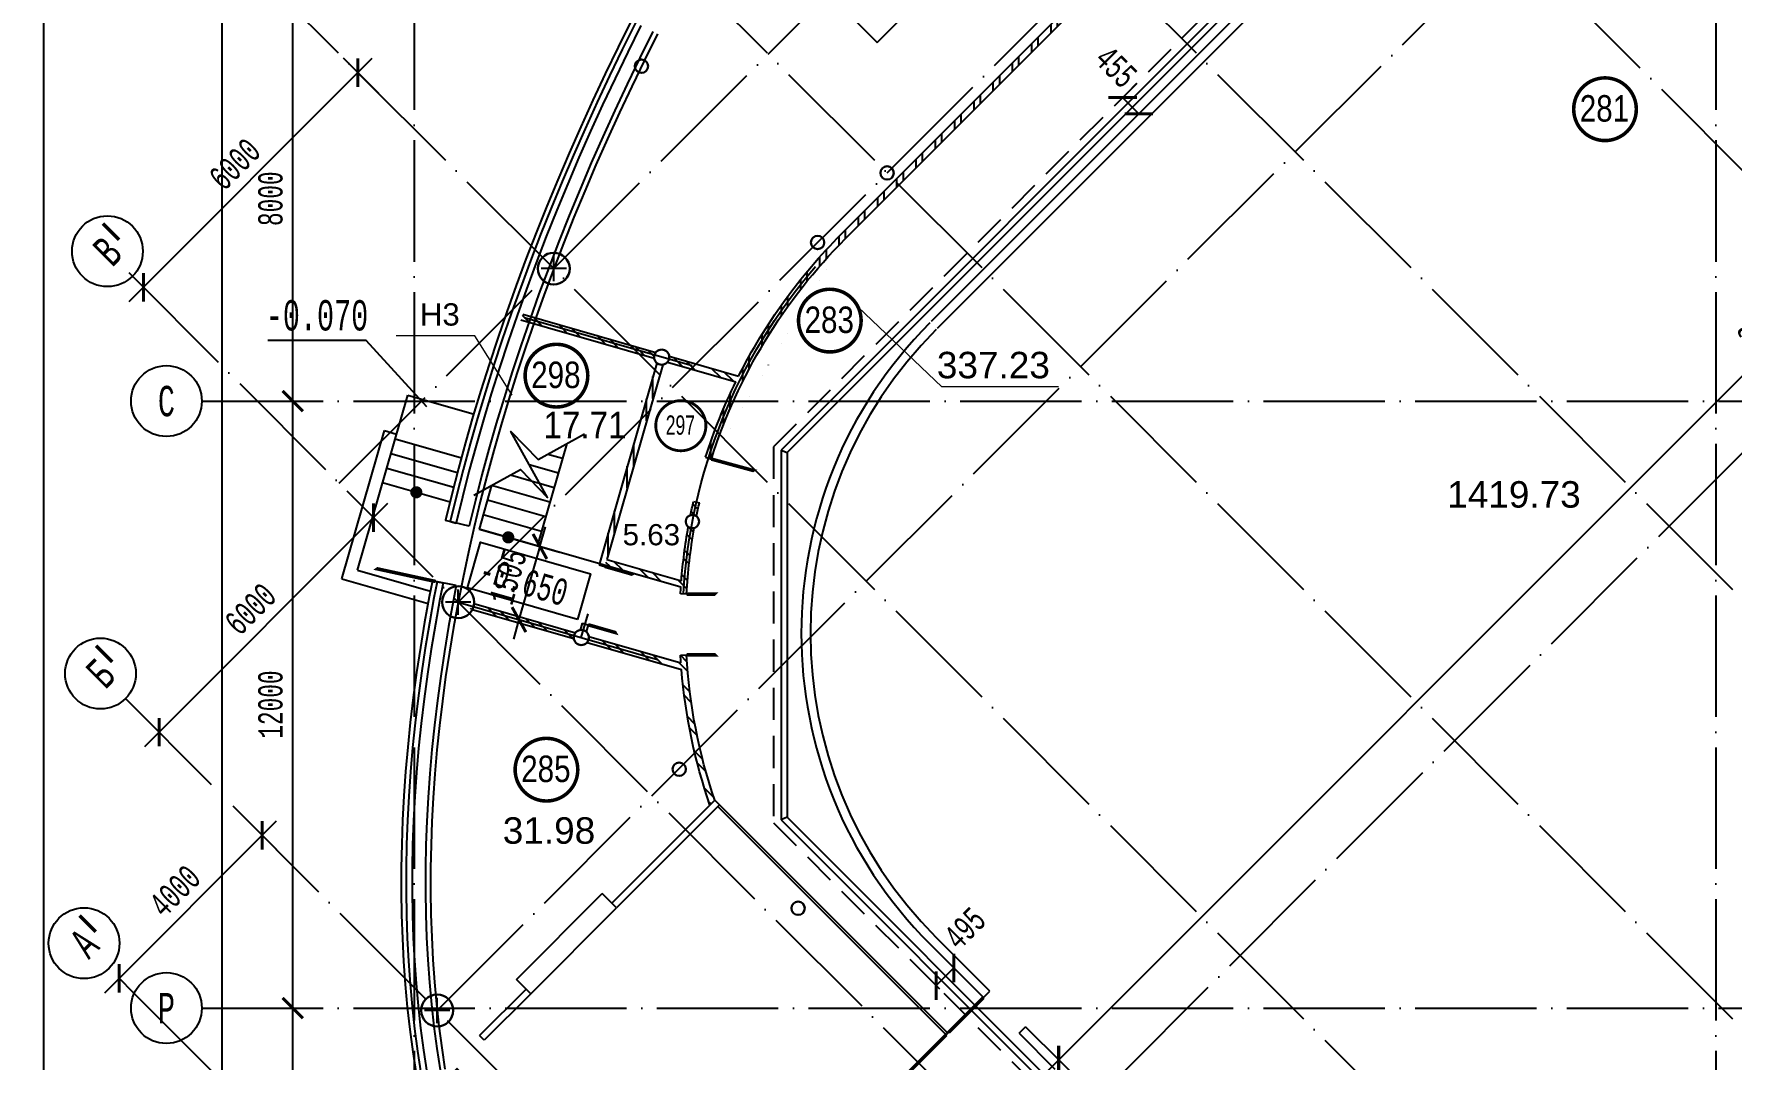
# Model space of a CAD drawing. Extents: x -4497 to 351150, y -50 to 322254.
# Drawn here: x -4497 to 29071, y 243079 to 263344 of the extents above; entities that cross this region are included whole.
import ezdxf
from ezdxf.enums import TextEntityAlignment as Align

# ---------------------------------------------------------------- set-up
doc = ezdxf.new("R2010")
doc.units = 0
doc.header["$LTSCALE"] = 100
doc.header["$PDMODE"] = 3
doc.linetypes.add('ACAD_ISO04W100', pattern=[30, 24, -3, 0, -3])
doc.linetypes.add('DASHED2', pattern=[9.525, 6.35, -3.175])
doc.layers.get('0').update_dxf_attribs({"linetype": 'CONTINUOUS'})
doc.layers.get('Defpoints').update_dxf_attribs({"linetype": 'CONTINUOUS'})
for name, color, linetype in [('axis', 40, 'CONTINUOUS'), ('brick', 12, 'CONTINUOUS'), ('COLON', 5, 'CONTINUOUS'), ('DIM', 130, 'CONTINUOUS'), ('DOORS', 8, 'CONTINUOUS'), ('DRAW', 255, 'CONTINUOUS'), ('EEE', 7, 'CONTINUOUS'), ('GKL', 5, 'CONTINUOUS'), ('Glass', 4, 'CONTINUOUS'), ('S', 2, 'CONTINUOUS'), ('SENDVICH', 2, 'CONTINUOUS'), ('TEXT', 2, 'CONTINUOUS'), ('WALL', 7, 'CONTINUOUS')]:
    doc.layers.add(name, color=color, linetype=linetype)
doc.layers.add('MONOLIT', color=7, linetype='CONTINUOUS', true_color=0x691639)
doc.styles.add('ARIEL-17.5', font='arial.ttf', dxfattribs={"height": 15})
doc.styles.add('MONOTXT1', font='monotxt1', dxfattribs={"width": 0.65, "height": 300})
doc.styles.add('ST_1', font='monotxt.shx', dxfattribs={"width": 0.65, "height": 600})
doc.styles.add('ST_2', font='monotxt.shx', dxfattribs={"width": 0.65, "height": 480})
doc.dimstyles.new('STY_DIM1', dxfattribs={"dimscale": 200, "dimtxt": 2.25, "dimasz": 2, "dimexe": 2, "dimexo": 2, "dimgap": 1, "dimtad": 1, "dimdec": 0, "dimzin": 0, "dimdsep": 46, "dimtxsty": 'ST_2', "dimblk1": 'ARCHTICK', "dimblk2": 'ARCHTICK', "dimsah": 1, "dimcen": 3, "dimclrd": 174, "dimclre": 174, "dimclrt": 174, "dimadec": 0, "dimazin": 0, "dimtfac": 1, "dimtdec": 0, "dimtix": 1, "dimtmove": 2, "dimatfit": 3, "dimldrblk": 'ARCHTICK', "dimfxl": 1, "dimtolj": 1, "dimtzin": 0, "dimarcsym": 0})
pattern_1 = [(90, (0, -125362.1), (-381, 3e-14), []), (90, (127, -125235.1), (-381, 3e-14), [])]
pattern_2 = [(315, (0, -125362.1), (269.4077, 269.4077), []), (315, (-3e-14, -125541.7), (269.4077, 269.4077), [])]

# ---------------------------------------------------------------- blocks, each defined once
blk = doc.blocks.new('_ARCHTICK')
at = {"color": 0, "linetype": 'ByBlock', "const_width": 0.15}
blk.add_lwpolyline([(-0.5, -0.5), (0.5, 0.5)], dxfattribs=at)
blk = doc.blocks.new('*D20')
at = {"layer": 'axis', "color": 174, "lineweight": -2}
for p, q in [((-777, 94087), (-777, 312087)), ((-377, 312087), (-377, 312087)), ((-1177, 94087), (-1177, 94087))]:
    blk.add_line(p, q, dxfattribs=at)
at = {"layer": 'Defpoints', "color": 0}
for p in [(-777, 312087), (-777, 312087), (-777, 94087)]:
    blk.add_point(p, dxfattribs=at)
at = {"layer": 'axis', "color": 174, "lineweight": -2, "xscale": 400, "yscale": 400, "zscale": 400}
for p, rotation in [((-777, 312087), 90), ((-777, 94087), 270)]:
    blk.add_blockref('_ARCHTICK', p, dxfattribs=dict(at, rotation=rotation))
at = {"layer": 'axis', "color": 174, "insert": (-1217, 193841), "char_height": 480, "attachment_point": 5, "rotation": 90, "style": 'ST_2'}
blk.add_mtext('\\A1;218000', dxfattribs=at)
blk = doc.blocks.new('*D27')
at = {"layer": 'axis', "color": 174, "lineweight": -2}
blk.add_line((623, 236087), (623, 244087), dxfattribs=at)
at = {"layer": 'Defpoints', "color": 0}
for p in [(623, 244087), (623, 244087), (623, 236087)]:
    blk.add_point(p, dxfattribs=at)
at = {"layer": 'axis', "color": 174, "lineweight": -2, "xscale": 400, "yscale": 400, "zscale": 400}
for p, rotation in [((623, 244087), 90), ((623, 236087), 270)]:
    blk.add_blockref('_ARCHTICK', p, dxfattribs=dict(at, rotation=rotation))
at = {"layer": 'axis', "color": 174, "insert": (183, 240087), "char_height": 480, "attachment_point": 5, "rotation": 90, "style": 'ST_2'}
blk.add_mtext('\\A1;8000', dxfattribs=at)
blk = doc.blocks.new('*D28')
at = {"layer": 'axis', "color": 174, "lineweight": -2}
for p, q in [((223, 256087), (223, 256087)), ((623, 244087), (623, 256087)), ((223, 244087), (223, 244087))]:
    blk.add_line(p, q, dxfattribs=at)
at = {"layer": 'Defpoints', "color": 0}
for p in [(623, 256087), (623, 256087), (623, 244087)]:
    blk.add_point(p, dxfattribs=at)
at = {"layer": 'axis', "color": 174, "lineweight": -2, "xscale": 400, "yscale": 400, "zscale": 400}
for p, rotation in [((623, 256087), 90), ((623, 244087), 270)]:
    blk.add_blockref('_ARCHTICK', p, dxfattribs=dict(at, rotation=rotation))
at = {"layer": 'axis', "color": 174, "insert": (183, 250087), "char_height": 480, "attachment_point": 5, "rotation": 90, "style": 'ST_2'}
blk.add_mtext('\\A1;12000', dxfattribs=at)
blk = doc.blocks.new('*D29')
at = {"layer": 'axis', "color": 174, "lineweight": -2}
for p, q in [((623, 256087), (623, 264087)), ((223, 256087), (223, 256087))]:
    blk.add_line(p, q, dxfattribs=at)
at = {"layer": 'Defpoints', "color": 0}
for p in [(623, 264087), (623, 264087), (623, 256087)]:
    blk.add_point(p, dxfattribs=at)
at = {"layer": 'axis', "color": 174, "lineweight": -2, "xscale": 400, "yscale": 400, "zscale": 400}
for p, rotation in [((623, 264087), 90), ((623, 256087), 270)]:
    blk.add_blockref('_ARCHTICK', p, dxfattribs=dict(at, rotation=rotation))
at = {"layer": 'axis', "color": 174, "insert": (183, 260087), "char_height": 480, "attachment_point": 5, "rotation": 90, "style": 'ST_2'}
blk.add_mtext('\\A1;8000', dxfattribs=at)
blk = doc.blocks.new('psw1')
at = {"color": 7, "linetype": 'Continuous'}
blk.add_circle((-347, 1), 350, dxfattribs=at)
at = {"color": 7, "linetype": 'Continuous', "style": 'MONOTXT1', "width": 0.65}
blk.add_attdef('99', text='', height=300, dxfattribs=at).set_placement((-347, 1), align=Align.MIDDLE)
blk = doc.blocks.new('*D192')
at = {"layer": 'Defpoints', "color": 0}
for p in [(27563, 271715), (45947, 253330), (46051, 253434)]:
    blk.add_point(p, dxfattribs=at)
at = {"layer": 'DIM', "color": 174, "lineweight": -2}
for p, q in [((27383, 272102), (46334, 253151)), ((27563, 271715), (27949, 272102)), ((45947, 253330), (46334, 253717))]:
    blk.add_line(p, q, dxfattribs=at)
at = {"layer": 'DIM', "color": 174, "lineweight": -2, "xscale": 400, "yscale": 400, "zscale": 400}
for p, rotation in [((27666, 271819), 134.9999999997052), ((46051, 253434), 314.9999999997052)]:
    blk.add_blockref('_ARCHTICK', p, dxfattribs=dict(at, rotation=rotation))
at = {"layer": 'DIM', "color": 174, "insert": (37911, 262196), "char_height": 480, "attachment_point": 5, "rotation": 315, "style": 'ST_2'}
blk.add_mtext('\\A1;26000', dxfattribs=at)
blk = doc.blocks.new('*D196')
at = {"layer": 'axis', "color": 174, "lineweight": -2}
for p, q in [((15488, 242779), (35852, 263143)), ((36331, 262099), (35287, 263143)), ((16532, 242300), (15488, 243344))]:
    blk.add_line(p, q, dxfattribs=at)
at = {"layer": 'Defpoints', "color": 0}
for p in [(35570, 262861), (36331, 262099), (16532, 242300)]:
    blk.add_point(p, dxfattribs=at)
at = {"layer": 'axis', "color": 174, "lineweight": -2, "xscale": 400, "yscale": 400, "zscale": 400}
for p, rotation in [((35570, 262861), 45.00000000000195), ((15771, 243062), 225.000000000002)]:
    blk.add_blockref('_ARCHTICK', p, dxfattribs=dict(at, rotation=rotation))
at = {"layer": 'axis', "color": 174, "insert": (29793, 257707), "char_height": 480, "attachment_point": 5, "rotation": 45, "style": 'ST_2'}
blk.add_mtext('\\A1;28000', dxfattribs=at)
blk = doc.blocks.new('*D198')
at = {"layer": 'axis', "color": 174, "lineweight": -2}
for p, q in [((-3096, 244391), (298, 247786)), ((1, 247517), (298, 247220)), ((-2827, 244689), (-2530, 244391))]:
    blk.add_line(p, q, dxfattribs=at)
at = {"layer": 'Defpoints', "color": 0}
for p in [(1, 247517), (16, 247503), (-2827, 244689)]:
    blk.add_point(p, dxfattribs=at)
at = {"layer": 'axis', "color": 174, "lineweight": -2, "xscale": 400, "yscale": 400, "zscale": 400}
for p, rotation in [((16, 247503), 45.00000000012587), ((-2813, 244674), 225.0000000001259)]:
    blk.add_blockref('_ARCHTICK', p, dxfattribs=dict(at, rotation=rotation))
at = {"layer": 'axis', "color": 174, "insert": (-1710, 246400), "char_height": 480, "attachment_point": 5, "rotation": 45, "style": 'ST_2'}
blk.add_mtext('\\A1;4000', dxfattribs=at)
blk = doc.blocks.new('*D199')
at = {"layer": 'axis', "color": 174, "lineweight": -2}
for p, q in [((-2306, 249258), (2503, 254067)), ((2228, 253776), (1937, 254067)), ((-2015, 249533), (-2306, 249824))]:
    blk.add_line(p, q, dxfattribs=at)
at = {"layer": 'Defpoints', "color": 0}
for p in [(2220, 253784), (2228, 253776), (-2015, 249533)]:
    blk.add_point(p, dxfattribs=at)
at = {"layer": 'axis', "color": 174, "lineweight": -2, "xscale": 400, "yscale": 400, "zscale": 400}
for p, rotation in [((2220, 253784), 45.00000000012577), ((-2023, 249541), 225.0000000001258)]:
    blk.add_blockref('_ARCHTICK', p, dxfattribs=dict(at, rotation=rotation))
at = {"layer": 'axis', "color": 174, "insert": (-213, 251974), "char_height": 480, "attachment_point": 5, "rotation": 45, "style": 'ST_2'}
blk.add_mtext('\\A1;6000', dxfattribs=at)
blk = doc.blocks.new('*D226')
at = {"layer": 'axis', "color": 174, "lineweight": -2}
for p, q in [((-2616, 258054), (2192, 262862)), ((2324, 262165), (1627, 262862)), ((-1918, 257922), (-2616, 258620))]:
    blk.add_line(p, q, dxfattribs=at)
at = {"layer": 'Defpoints', "color": 0}
for p in [(1909, 262579), (2324, 262165), (-1918, 257922)]:
    blk.add_point(p, dxfattribs=at)
at = {"layer": 'axis', "color": 174, "lineweight": -2, "xscale": 400, "yscale": 400, "zscale": 400}
for p, rotation in [((1909, 262579), 45.00000000012577), ((-2333, 258337), 225.0000000001258)]:
    blk.add_blockref('_ARCHTICK', p, dxfattribs=dict(at, rotation=rotation))
at = {"layer": 'axis', "color": 174, "insert": (-523, 260769), "char_height": 480, "attachment_point": 5, "rotation": 45, "style": 'ST_2'}
blk.add_mtext('\\A1;6000', dxfattribs=at)
blk = doc.blocks.new('*D291')
at = {"layer": 'Defpoints', "color": 0}
for p in [(26090, 270242), (25495, 269648), (35282, 261050)]:
    blk.add_point(p, dxfattribs=at)
at = {"layer": 'DIM', "color": 174, "lineweight": -2}
for p, q in [((26090, 270242), (25213, 269365)), ((34971, 260173), (25213, 269931)), ((35282, 261050), (34405, 260173))]:
    blk.add_line(p, q, dxfattribs=at)
at = {"layer": 'DIM', "color": 174, "lineweight": -2, "xscale": 400, "yscale": 400, "zscale": 400}
for p, rotation in [((25495, 269648), 134.9999999997059), ((34688, 260456), 314.9999999997058)]:
    blk.add_blockref('_ARCHTICK', p, dxfattribs=dict(at, rotation=rotation))
at = {"layer": 'DIM', "color": 174, "insert": (30403, 265363), "char_height": 480, "attachment_point": 5, "rotation": 315, "style": 'ST_2'}
blk.add_mtext('\\A1;13000', dxfattribs=at)
blk = doc.blocks.new('*D297')
at = {"layer": 'Defpoints', "color": 0}
for p in [(5461, 253226), (5047, 251780), (5096, 251766)]:
    blk.add_point(p, dxfattribs=at)
at = {"layer": 'DOORS', "color": 174, "lineweight": -2}
for p, q in [((5511, 253212), (5621, 253597)), ((5511, 253212), (5096, 251766)), ((5461, 253226), (5895, 253102)), ((5096, 251766), (4986, 251381)), ((5047, 251780), (5481, 251655))]:
    blk.add_line(p, q, dxfattribs=at)
at = {"layer": 'DOORS', "color": 174, "lineweight": -2, "xscale": 400, "yscale": 400, "zscale": 400}
for p, rotation in [((5511, 253212), 253.9968278933475), ((5096, 251766), 73.99682789334746)]:
    blk.add_blockref('_ARCHTICK', p, dxfattribs=dict(at, rotation=rotation))
at = {"layer": 'DOORS', "color": 174, "insert": (4881, 252610), "char_height": 480, "attachment_point": 5, "rotation": 73.9968, "style": 'ST_2'}
blk.add_mtext('\\A1;1505', dxfattribs=at)
blk = doc.blocks.new('*D590')
at = {"layer": 'Defpoints', "color": 0}
for p in [(16942, 261993), (17035, 262086), (17264, 261671)]:
    blk.add_point(p, dxfattribs=at)
at = {"layer": 'DIM', "color": 174, "lineweight": -2}
for p, q in [((17225, 262276), (17318, 262368)), ((17357, 261764), (17035, 262086)), ((17547, 261954), (17640, 262047))]:
    blk.add_line(p, q, dxfattribs=at)
at = {"layer": 'DIM', "color": 174, "lineweight": -2, "xscale": 400, "yscale": 400, "zscale": 400}
for p, rotation in [((17035, 262086), 134.9999999997023), ((17357, 261764), 314.9999999997023)]:
    blk.add_blockref('_ARCHTICK', p, dxfattribs=dict(at, rotation=rotation))
at = {"layer": 'DIM', "color": 174, "insert": (16907, 262692), "char_height": 480, "attachment_point": 5, "rotation": 315, "style": 'ST_2'}
blk.add_mtext('\\A1;455', dxfattribs=at)
blk = doc.blocks.new('*D591')
at = {"layer": 'Defpoints', "color": 0}
for p in [(13348, 244530), (14052, 244526), (13702, 244176)]:
    blk.add_point(p, dxfattribs=at)
at = {"layer": 'DIM', "color": 174, "lineweight": -2}
for p, q in [((13769, 244808), (13415, 245163)), ((13419, 244458), (13065, 244813)), ((13698, 244880), (13348, 244530))]:
    blk.add_line(p, q, dxfattribs=at)
at = {"layer": 'DIM', "color": 174, "lineweight": -2, "xscale": 400, "yscale": 400, "zscale": 400}
for p, rotation in [((13698, 244880), 44.99999999970392), ((13348, 244530), 224.9999999997039)]:
    blk.add_blockref('_ARCHTICK', p, dxfattribs=dict(at, rotation=rotation))
at = {"layer": 'DIM', "color": 174, "insert": (13915, 245662), "char_height": 480, "attachment_point": 5, "rotation": 45, "style": 'ST_2'}
blk.add_mtext('\\A1;495', dxfattribs=at)

msp = doc.modelspace()

# ---------------------------------------------------------------- hatches: boundary and pattern name
at = {"layer": 'DRAW'}
h = msp.add_hatch(dxfattribs=at)
h.set_pattern_fill('ANSI32', color=256, scale=40, angle=45, style=0)
h.set_pattern_definition(pattern_1)
edge = h.paths.add_edge_path()
edge.add_line((19990, 267734.5), (19905.1, 267819.3))
edge.add_line((19905.1, 267819.3), (11469.3, 259383.6))
edge.add_arc((19183.9, 251669), 10910, 135, 162.35417)
edge.add_line((8787.2, 254976.2), (8901.6, 254939.8))
edge.add_arc((19183.9, 251669), 10790, 135, 162.35417, ccw=False)
edge.add_line((11554.2, 259298.7), (19990, 267734.5))
edge = h.paths.add_edge_path()
edge.add_line((20612.2, 268526.4), (20697.1, 268441.6))
edge.add_line((20697.1, 268441.6), (21142.6, 268887.1))
edge.add_line((21142.6, 268887.1), (20989.5, 269040.1))
edge.add_arc((20863.6, 269081.2), 132.5, 288.07459, 341.92541, ccw=False)
edge.add_line((20904.7, 268955.2), (20972.9, 268887.1))
edge.add_line((20972.9, 268887.1), (20612.2, 268526.4))
h = msp.add_hatch(dxfattribs=at)
h.set_pattern_fill('ANSI32', color=256, scale=40, angle=270, style=0)
h.set_pattern_definition(pattern_2)
h.paths.add_polyline_path([(5331.5, 257757.8), (5307.9, 257691.8), (5291.6, 257644.4), (7770.4, 256933.5, -0.2087122), (7803.5, 257048.8)])
h.paths.add_polyline_path([(5331.5, 257757.8), (5172.6, 257803.4), (5152.2, 257746.4), (5132.8, 257689.9), (5291.6, 257644.4), (5307.9, 257691.8)])
h = msp.add_hatch(dxfattribs=at)
h.set_pattern_fill('ANSI32', color=256, scale=40, angle=45, style=0)
h.set_pattern_definition(pattern_1)
h.paths.add_polyline_path([(7938.9, 256804.5, -0.0330642), (7919.1, 256803.2, -0.1744441), (7823.5, 256837.6), (6680.1, 252851), (6795.5, 252817.9)])
h = msp.add_hatch(dxfattribs=at)
h.set_pattern_fill('ANSI32', color=256, scale=40, angle=270, style=0)
h.set_pattern_definition(pattern_2)
h.paths.add_polyline_path([(8067.8, 256973, -0.2087122), (8034.7, 256857.7), (9386.9, 256469.8, -0.0027959), (9441.2, 256579.1)])
h = msp.add_hatch(dxfattribs=at)
h.set_pattern_fill('ANSI32', color=256, scale=40, angle=270, style=0)
h.set_pattern_definition(pattern_2)
h.paths.add_polyline_path([(8562, 253566.1, -0.1148109), (8503.4, 253579.2, 0.0303037), (8350.8, 252274.2), (8410.7, 252270.8, -0.0302426)])
h.paths.add_polyline_path([(8503.4, 253579.2, -0.1341724), (8450.7, 253625.1, 0.0311264), (8290.9, 252277.5), (8350.8, 252274.2, -0.0303037)])
h.paths.add_polyline_path([(8664.7, 254071.5), (8606.3, 254084.9, 0.005991), (8551.4, 253830.7, -0.1148109), (8610.7, 253821.4, -0.00593)])
h.paths.add_polyline_path([(8606.3, 254084.9), (8547.8, 254098.3, 0.006813), (8485.5, 253807.5, -0.1341724), (8551.4, 253830.7, -0.005991)])
h = msp.add_hatch(dxfattribs=at)
h.set_pattern_fill('ANSI32', color=256, scale=40, angle=270, style=0)
h.set_pattern_definition(pattern_2)
h.paths.add_polyline_path([(6835.4, 252957.1), (6802.3, 252841.8), (8299.2, 252412.5, -0.0028089), (8308.3, 252534.7)])
h = msp.add_hatch(dxfattribs=at)
h.set_pattern_fill('ANSI32', color=256, scale=40, angle=270, style=0)
h.set_pattern_definition(pattern_2)
h.paths.add_polyline_path([(4157.7, 252097.2, -0.1146968), (4124.6, 251981.8), (6181.1, 251392, -0.2087122), (6214.2, 251507.3)])
h = msp.add_hatch(dxfattribs=at)
h.set_pattern_fill('ANSI32', color=256, scale=40, angle=270, style=0)
h.set_pattern_definition(pattern_2)
h.paths.add_polyline_path([(6478.5, 251431.5, -0.2087122), (6445.4, 251316.2), (8310, 250781.4, -0.0029325), (8300.4, 250909)])
h = msp.add_hatch(dxfattribs=at)
h.set_pattern_fill('ANSI32', color=256, scale=40, angle=270, style=0)
h.set_pattern_definition(pattern_2)
h.paths.add_polyline_path([(8410.5, 251070.8), (8290.7, 251064.2, 0.069553), (8874, 248100.4), (8968.5, 248194.8, -0.0681943)])

# ---------------------------------------------------------------- linework, layer by layer
at = {"layer": 'axis', "linetype": 'ACAD_ISO04W100'}
for p, q in [((3024.3, 318243.4), (3024.3, 84615.2)), ((28769.3, 318243.4), (28769.3, 84615.2)), ((1541.9, 254461.8), (56061.4, 308981.3)), ((3893, 252110.6), (58412.6, 306630.2)), ((3479, 244039.4), (62241.2, 302801.6)), ((12843.7, 277101.1), (48866.6, 241078.2)), ((8308.4, 273151.1), (44221.6, 237237.9)), ((4065.7, 268908.5), (38945.3, 234028.9)), ((-176.9, 264665.9), (33124.3, 231364.6)), ((-2549.6, 258553.3), (26530.3, 229473.4)), ((-1176.8, 256087.2), (272433.1, 256087.2)), ((-2686.9, 250205.3), (18459, 229059.4)), ((-2610.9, 244472.4), (8046.9, 233814.6)), ((-1176.8, 244087.2), (272433.1, 244087.2))]:
    msp.add_line(p, q, dxfattribs=at)
at = {"layer": 'axis', "color": 4, "linetype": 'ACAD_ISO04W100'}
msp.add_line((69637.5, 295405.3), (8046.9, 233814.6), dxfattribs=at)
at = {"layer": 'axis'}
for p, q in [((8521.6, 256780.4), (5206.7, 257731.2)), ((4307.9, 253557.3), (8248.8, 252427.1)), ((3893, 252110.6), (7833.9, 250980.4))]:
    msp.add_line(p, q, dxfattribs=at)
at = {"layer": 'axis', "linetype": 'ACAD_ISO04W100'}
msp.add_lwpolyline([(7833.5, 263344), (7576.1, 262826.1), (7325.8, 262308), (7082.7, 261789.9), (6846.8, 261271.9), (6618.1, 260754), (6396.8, 260236.5), (6182.9, 259719.5), (5976.4, 259203), (5777.4, 258687.3), (5585.9, 258172.4), (5402.1, 257658.4), (5225.8, 257145.6), (5057.3, 256634), (4896.4, 256123.7), (4743.3, 255614.9), (4598, 255107.7), (4460.6, 254602.2), (4330.9, 254098.6), (4209.2, 253597), (4095.5, 253097.4), (3989.6, 252600.1), (3891.8, 252105.1), (3801.9, 251612.6), (3720.1, 251122.7), (3646.3, 250635.4), (3580.6, 250151), (3523, 249669.6), (3473.4, 249191.2), (3432, 248716), (3398.7, 248244.1), (3373.5, 247775.7), (3356.5, 247310.7), (3347.5, 246849.4), (3346.8, 246391.9), (3354.1, 245938.2), (3369.6, 245488.6), (3393.2, 245043), (3425, 244601.6), (3464.9, 244164.6), (3512.9, 243732), (3568.9, 243303.9), (3633.1, 242880.4)], dxfattribs=at)
at = {"layer": 'axis', "const_width": 70, "flags": 128}
for points in [[(-3130.5, 259595.5), (-2812.3, 259277.2)], [(-3267.8, 251247.5), (-2949.6, 250929.2)], [(-3593.3, 245916.1), (-3275.1, 245597.9)]]:
    msp.add_lwpolyline(points, dxfattribs=at)
at = {"layer": 'axis', "flags": 128}
msp.add_lwpolyline([(8350.8, 252274.2, -0.165183), (10960, 258746.5, -0.0337671)], format="xyb", dxfattribs=at)
at = {"layer": 'brick', "flags": 128}
for points in [[(11469.3, 259383.6), (20972.9, 268887.1)], [(11554.2, 259298.8), (21142.6, 268887.1)], [(5132.8, 257689.9), (7770.4, 256933.5)], [(5172.6, 257803.4), (7803.5, 257048.8)], [(7823.5, 256837.6), (6680.1, 252851)], [(7938.9, 256804.5), (6835.4, 252957.1)], [(8034.7, 256857.7), (9386.9, 256469.8)], [(8067.8, 256973), (9441.2, 256579.1)], [(8787.2, 254976.2), (8901.6, 254939.8)], [(8547.8, 254098.3), (8664.7, 254071.5)], [(6680.1, 252851), (6795.5, 252817.9)], [(6802.3, 252841.8), (6795.5, 252817.9)], [(6802.3, 252841.8), (8299.2, 252412.5)], [(6835.4, 252957.1), (8308.3, 252534.7)], [(8410.7, 252270.8), (8290.9, 252277.5)], [(4173.7, 251967.7), (6181.1, 251392)], [(4206.8, 252083.1), (6214.2, 251507.3)], [(6349.3, 251697.5), (6310, 251560.5)], [(6349.3, 251697.5), (6464.6, 251664.4)], [(6464.6, 251664.4), (6425.3, 251527.4)], [(6478.5, 251431.5), (8300.4, 250909)], [(6445.4, 251316.2), (8310, 250781.4)], [(8290.7, 251064.2), (8410.5, 251070.8)]]:
    msp.add_lwpolyline(points, dxfattribs=at)
for points in [[(8901.6, 254939.8, -0.1199251), (11554.2, 259298.7)], [(9441.2, 256579.1, -0.0798122), (11469.3, 259383.6)], [(8787.2, 254976.2, -0.0369326), (9386.9, 256469.8, -0.0369326)], [(8490.6, 253832.6, -0.0062263), (8547.8, 254098.3)], [(8608.3, 253809.5, -0.0062113), (8664.7, 254071.5)], [(8308.3, 252534.7, -0.0246274), (8446.1, 253599.9)], [(8410.7, 252270.8, -0.0305242), (8564.1, 253578, -0.0305242)], [(8290.9, 252277.5, -0.0030984), (8299.2, 252412.5, -0.0030984)], [(8300.4, 250909, -0.0035625), (8290.7, 251064.2)], [(8874, 248100.4, -0.0630294), (8310, 250781.4, -0.0630294)], [(8968.5, 248194.8, -0.0681943), (8410.5, 251070.8, -0.0681943)]]:
    msp.add_lwpolyline(points, format="xyb", dxfattribs=at)
at = {"layer": 'COLON', "lineweight": 30, "flags": 128}
for points in [[(7385.9, 262706.6, 1), (7650.9, 262706.6, 1)], [(12245.8, 260595.9, 1), (12510.8, 260595.9, 1)], [(11003.7, 259353.9, -1), (11003.7, 259088.9, -1)], [(7919.1, 257103.2, -1), (7919.1, 256803.2, -1)], [(8394.1, 253705.1, 1), (8659.1, 253705.1, 1)], [(6329.8, 251561.8, -1), (6329.8, 251261.8, -1)], [(8132.6, 248807.7, 1), (8397.6, 248807.7, 1)], [(10485.7, 246059.2, 1), (10750.7, 246059.2, 1)]]:
    msp.add_lwpolyline(points, format="xyb", close=True, dxfattribs=at)
at = {"layer": 'COLON', "color": 5, "lineweight": 30}
for points in [[(5469.2, 258704.7, 1), (6099.2, 258704.7, 1)], [(3578, 252110.6, 1), (4208, 252110.6, 1)], [(3164, 244039.4, 1), (3794, 244039.4, 1)]]:
    msp.add_lwpolyline(points, format="xyb", close=True, dxfattribs=at)
at = {"layer": 'Defpoints', "color": 7}
msp.add_line((-4300, 83000), (-4300, 322253.7), dxfattribs=at)
at = {"layer": 'DOORS', "flags": 128}
for points in [[(8901.6, 254939.8, 70, 70, 0), (9769.8, 254703, 0, 0, 0), (8664.7, 254071.5, 0, 0, 0)], [(3448.7, 252519.6, 70, 70, 0), (2253.5, 252778.8, 0, 0, 0), (3707.9, 253714.8, 0, 0, 0)], [(6464.6, 251664.4, 70, 70, 0), (7041.4, 251499, 0, 0, 0), (6630.1, 252241.1, 0, 0, 0), (7372.2, 252652.5, 70, 70, 0), (6795.5, 252817.9, 70, 70, 0)], [(8410.5, 251070.8, 70, 70, 0), (9010.5, 251070.7, 0, 0, 0), (8410.6, 251670.8, 0, 0, 0), (9010.7, 252270.7, 70, 70, 0), (8410.7, 252270.8, 70, 70, 0)], [(14283.2, 244294.4, 70, 70, 0), (13576.1, 243587.3, 0, 0, 0), (14990.3, 243587.3, 0, 0, 0)]]:
    msp.add_lwpolyline(points, format="xyseb", dxfattribs=at)
at = {"layer": 'DOORS', "elevation": 306914.8}
msp.add_lwpolyline([(3843.9, 242886.4, 70, 70, 0), (4409.6, 242320.7, 0, 0, 0), (4409.6, 243452.1, 0, 0, 0)], format="xyseb", dxfattribs=at)
at = {"layer": 'EEE', "linetype": 'Continuous', "const_width": 70}
for points, elevation in [([(25958.1, 261855.8, 1), (27197.3, 261855.8, 1)], -76728.7), ([(10625.2, 257677, 1), (11864.3, 257677, 1)], -153457.4)]:
    msp.add_lwpolyline(points, format="xyb", close=True, dxfattribs=dict(at, elevation=elevation))
at = {"layer": 'EEE', "linetype": 'Continuous'}
for points, const_width in [([(5217.9, 256588.9, 1), (6457, 256588.9, 1)], 70), ([(7802, 255599, 1), (8793.3, 255599, 1)], 56), ([(5020.3, 248799.5, 1), (6259.4, 248799.5, 1)], 70)]:
    msp.add_lwpolyline(points, format="xyb", close=True, dxfattribs=dict(at, const_width=const_width))
at = {"layer": 'GKL'}
for p, q in [((5045.7, 244653.8, -306914.8), (6742.8, 246350.9, -306914.8)), ((5328.5, 244371, -306914.8), (7025.6, 246068.1, -306914.8)), ((7025.6, 246068.1), (6742.8, 246350.9, -306914.8)), ((5328.5, 244371), (5045.7, 244653.8, -306914.8))]:
    msp.add_line(p, q, dxfattribs=at)
for points in [[(8968.5, 248194.8), (6933.7, 246160)], [(9060.4, 248102.9), (7025.6, 246068.1)], [(5236.6, 244462.9), (4317.7, 243544)], [(5328.5, 244371), (4409.6, 243452.1)], [(4409.6, 243452.1), (4317.7, 243544)]]:
    msp.add_lwpolyline(points, dxfattribs=at)
at = {"layer": 'GKL', "flags": 128}
msp.add_lwpolyline([(8968.5, 248194.8), (9060.4, 248102.9)], dxfattribs=at)
at = {"layer": 'GKL', "elevation": -306914.8}
for points in [[(7025.6, 246068.1), (6933.7, 246160)], [(5328.5, 244371), (5243.7, 244455.9)]]:
    msp.add_lwpolyline(points, dxfattribs=at)
at = {"layer": 'Glass'}
for p, q in [((13547.8, 243559), (9032.1, 248074.6)), ((13576.1, 243587.3), (9060.4, 248102.9)), ((13576.1, 243587.3), (13547.8, 243559))]:
    msp.add_line(p, q, dxfattribs=at)
at = {"layer": 'Glass', "flags": 128}
msp.add_lwpolyline([(13547.8, 243559, 70, 70, 0), (12840.7, 242851.9, 0, 0, 0), (14254.9, 242851.9, 0, 0, 0)], format="xyseb", dxfattribs=at)
at = {"layer": 'MONOLIT'}
for p, q in [((1903.3, 252743.7), (2895.8, 256204.2)), ((2895.8, 256204.2), (4211.2, 255826.9)), ((1594.1, 252572.3), (2434.9, 255504.1)), ((2434.9, 255504.1), (2675.3, 255435.2)), ((2647.7, 255339.1), (3957.8, 254963.3)), ((2565, 255050.7), (3880.1, 254673.5)), ((2399.6, 254474), (3732.6, 254091.6)), ((2482.3, 254762.3), (3805.3, 254382.9)), ((4110.2, 253611.8), (3643.7, 253725)), ((1594.1, 252572.3), (3298.4, 252083.5)), ((1903.3, 252743.7), (3345.2, 252330.2)), ((3856, 252439.1), (3385.1, 252532.1))]:
    msp.add_line(p, q, dxfattribs=at)
for points in [[(7315.7, 263605.3), (7055.5, 263081.6), (6802.3, 262557.7), (6556.4, 262033.6), (6317.7, 261509.5), (6086.4, 260985.5), (5862.4, 260461.7), (5645.8, 259938.3), (5436.8, 259415.4), (5235.2, 258893), (5041.3, 258371.4), (4855, 257850.7), (4676.3, 257330.9), (4505.4, 256812.2), (4342.3, 256294.7), (4187, 255778.6), (4039.6, 255264), (3900.1, 254750.9), (3768.5, 254239.6), (3644.8, 253730), (3643.7, 253725)], [(7744.4, 263389.3), (7486.5, 262870.4), (7235.7, 262351.3), (6992.1, 261832.2), (6755.7, 261313.1), (6526.6, 260794.2), (6304.8, 260275.6), (6090.5, 259757.4), (5883.5, 259239.9), (5684.1, 258723), (5492.2, 258206.9), (5307.9, 257691.8), (5131.3, 257177.8), (4962.3, 256664.9), (4801.1, 256153.4), (4647.6, 255643.4), (4501.9, 255134.9), (4364.1, 254628.1), (4234.1, 254123.2), (4112.1, 253620.2), (4110.2, 253611.8)], [(3385.1, 252532.1), (3322.2, 252213.7), (3230.8, 251712.7), (3147.5, 251214.1), (3072.4, 250718.1), (3005.5, 250224.8), (2946.8, 249734.2), (2896.3, 249246.6), (2854, 248761.9), (2820, 248280.4), (2794.3, 247802.1), (2776.9, 247327.2), (2767.8, 246855.8), (2767, 246388), (2774.5, 245923.8), (2790.4, 245463.5), (2814.6, 245007.1), (2847.1, 244554.7), (2888, 244106.5), (2937.2, 243662.6), (2994.8, 243223), (3060.7, 242788)], [(3856, 252439.1), (3793.7, 252124.1), (3703.6, 251630.1), (3621.5, 251138.7), (3547.5, 250649.9), (3481.6, 250164), (3423.8, 249681), (3374.1, 249201), (3332.5, 248724.2), (3299.1, 248250.6), (3273.8, 247780.4), (3256.7, 247313.8), (3247.8, 246850.7), (3247, 246391.4), (3254.4, 245936), (3269.9, 245484.5), (3293.6, 245037), (3325.5, 244593.8), (3365.6, 244154.8), (3413.8, 243720.2), (3470.1, 243290.2), (3534.6, 242864.7)]]:
    msp.add_lwpolyline(points, dxfattribs=at)
at = {"layer": 'MONOLIT', "flags": 128}
msp.add_lwpolyline([(3271.5, 255969.6), (2076.4, 257281.4), (126.4, 257281.4)], dxfattribs=at)
msp.add_lwpolyline([(3066.1, 254282.8, 0, 0, 0), (3203.9, 254763.4, 240, 0, 0), (3479.6, 255724.7, 0, 0, 0)], format="xyseb", dxfattribs=at)
at = {"layer": 'MONOLIT', "const_width": 120, "flags": 128}
msp.add_lwpolyline([(3006.1, 254282.8, 1), (3126.1, 254282.8, 1)], format="xyb", close=True, dxfattribs=at)
at = {"layer": 'S', "linetype": 'Continuous', "lineweight": 20}
for p, q in [((13462.8, 256367.4, -76728.7), (11808.7, 257939.8, -76728.7)), ((15771, 256367.4, -76728.7), (13462.8, 256367.4, -76728.7))]:
    msp.add_line(p, q, dxfattribs=at)
at = {"layer": 'S'}
msp.add_line((6329.8, 251411.8), (6464.1, 251880.2), dxfattribs=at)
at = {"layer": 'SENDVICH'}
for p, q in [((3735.9, 253702.6), (3852.5, 253674.3)), ((3478.2, 252513.7), (3595.9, 252490.5))]:
    msp.add_line(p, q, dxfattribs=at)
for points in [[(7400.4, 263562.2), (7140.6, 263039.5), (6887.9, 262516.6), (6642.4, 261993.4), (6404.2, 261470.3), (6173.3, 260947.3), (5949.7, 260424.6), (5733.6, 259902.2), (5525, 259380.3), (5323.8, 258859.1), (5130.3, 258338.6), (4944.4, 257818.9), (4766.2, 257300.3), (4595.6, 256782.8), (4432.9, 256266.5), (4278, 255751.6), (4130.9, 255238.1), (3991.7, 254726.3), (3860.4, 254216.2), (3737.1, 253708), (3735.9, 253702.6)], [(7507.5, 263508.2), (7248.3, 262986.7), (6996.3, 262465), (6751.4, 261943.1), (6513.7, 261421.2), (6283.4, 260899.5), (6060.4, 260378.1), (5844.8, 259857), (5636.7, 259336.5), (5436.1, 258816.6), (5243, 258297.5), (5057.6, 257779.2), (4879.9, 257262), (4709.9, 256746), (4547.6, 256231.2), (4393.1, 255717.8), (4246.5, 255205.9), (4107.7, 254695.6), (3976.8, 254187.1), (3853.9, 253680.5), (3852.5, 253674.3)], [(3478.2, 252513.7), (3415.3, 252195.7), (3324.1, 251696.1), (3241.1, 251198.9), (3166.2, 250704.3), (3099.5, 250212.5), (3041, 249723.4), (2990.6, 249237.3), (2948.5, 248754.2), (2914.6, 248274.2), (2889, 247797.6), (2871.6, 247324.3), (2862.6, 246854.5), (2861.8, 246388.4), (2869.3, 245925.9), (2885.1, 245467.4), (2909.2, 245012.7), (2941.6, 244562.2), (2982.3, 244115.8), (3031.3, 243673.7), (3088.7, 243236), (3154.3, 242802.9)], [(3595.9, 252490.5), (3533.2, 252173.3), (3442.4, 251675.4), (3359.6, 251180.1), (3285, 250687.3), (3218.5, 250197.3), (3160.2, 249710.1), (3110.1, 249225.9), (3068.1, 248744.7), (3034.4, 248266.8), (3008.9, 247792.1), (2991.6, 247320.9), (2982.6, 246853.3), (2981.8, 246389.2), (2989.2, 245929), (3005, 245472.6), (3028.9, 245020.2), (3061.2, 244572), (3101.7, 244127.9), (3150.5, 243688.1), (3207.5, 243252.8), (3272.8, 242822.1)]]:
    msp.add_lwpolyline(points, dxfattribs=at)
at = {"layer": 'TEXT'}
for points in [[(12179.4, 263176.1), (14464.6, 265461.2), (13518.3, 266407.5), (11233.2, 264122.3)], [(6253.9, 251771), (4079.4, 252394.7), (4337.7, 253295.1), (6512.2, 252671.4)]]:
    msp.add_lwpolyline(points, close=True, dxfattribs=at)
at = {"layer": 'TEXT', "color": 6, "linetype": 'Continuous', "lineweight": 20}
msp.add_lwpolyline([(4963, 256205.3), (4225.4, 257378.4), (2665.4, 257378.4)], dxfattribs=at)
at = {"layer": 'WALL', "color": 2, "linetype": 'DASHED2'}
for p, q in [((42909.2, 287959.6), (10130.7, 255181.1)), ((10130.7, 255181.1), (10130.7, 247746.8)), ((10130.7, 247746.8), (21979.1, 235898.4))]:
    msp.add_line(p, q, dxfattribs=at)
at = {"layer": 'WALL', "color": 3}
for p, q in [((43121.3, 287959.6), (10280.7, 255119)), ((43291, 287959.6), (10400.7, 255069.2)), ((10280.7, 255119), (10400.7, 255069.2)), ((10280.7, 255119), (10280.7, 247809)), ((10400.7, 255069.2), (10400.7, 247858.7)), ((10400.7, 247858.7), (10280.7, 247809)), ((10280.7, 247809), (22041.3, 236048.4)), ((10400.7, 247858.7), (22091, 236168.4))]:
    msp.add_line(p, q, dxfattribs=at)
at = {"layer": 'WALL', "color": 140, "linetype": 'Continuous'}
for p, q in [((23829.6, 268236.5), (13250.5, 257657.4)), ((13377.7, 257530.1), (23956.8, 268109.3)), ((14410.4, 244421.6), (13350.2, 245481.8)), ((13223, 245354.6), (14283.2, 244294.4)), ((14283.2, 244294.4), (14410.4, 244421.6)), ((14990.3, 243587.3), (15117.6, 243714.5)), ((15824.7, 243007.4), (15117.6, 243714.5)), ((14990.3, 243587.3), (15697.4, 242880.1))]:
    msp.add_line(p, q, dxfattribs=at)
at = {"layer": 'WALL', "color": 2}
for p, q in [((5784.2, 258454.7), (5784.2, 258954.7)), ((6034.2, 258704.7), (5534.2, 258704.7)), ((4143, 252110.6), (3643, 252110.6)), ((3893, 251860.6), (3893, 252360.6)), ((3479, 243789.4), (3479, 244289.4)), ((3729, 244039.4), (3229, 244039.4))]:
    msp.add_line(p, q, dxfattribs=at)
at = {"layer": 'WALL'}
for p, q in [((6040.3, 255245), (5463.7, 253234.6)), ((4556, 254422.3), (4307.9, 253557.2))]:
    msp.add_line(p, q, dxfattribs=at)
at = {"layer": 'WALL', "flags": 128}
for points in [[(4206.2, 254228.4), (5123.3, 254736.7), (5660, 254180.8), (4936.3, 255486.5), (5473.1, 254930.6), (6390.2, 255438.9)], [(5298.2, 254833.7), (5874.9, 254668.2)], [(5669.3, 255039.3), (5957.6, 254956.6)], [(4927.1, 254628), (5792.2, 254379.9)], [(4473.3, 254134), (5626.8, 253803.1)], [(4556, 254422.3), (5709.5, 254091.5)], [(4390.6, 253845.6), (5544.1, 253514.7)], [(4307.9, 253557.2), (5461.4, 253226.4)]]:
    msp.add_lwpolyline(points, dxfattribs=at)
msp.add_lwpolyline([(4884.6, 253391.8, 0, 0, 0), (4969.7, 253688.3, 240, 0, 0), (5245.4, 254649.5, 0, 0, 0)], format="xyseb", dxfattribs=at)
at = {"layer": 'WALL', "const_width": 120, "flags": 128}
msp.add_lwpolyline([(4884.6, 253451.8, -1), (4884.6, 253331.8, -1)], format="xyb", close=True, dxfattribs=at)
at = {"layer": 'WALL', "color": 140, "linetype": 'Continuous'}
for radius in [8680, 8500]:
    msp.add_arc((19360.7, 251492.2), radius, 135, 225, dxfattribs=at)

# ---------------------------------------------------------------- block references
at = {"layer": 'axis', "linetype": 'ACAD_ISO04W100', "xscale": 2.000000000015772, "yscale": 2, "zscale": 2, "rotation": 45}
for p, values in [((-2552.1, 259537.4), {'99': 'В'}), ((-2689.4, 251189.4), {'99': 'Б'}), ((-3014.9, 245858), {'99': 'А'})]:
    msp.add_blockref('psw1', p, dxfattribs=at).add_auto_attribs(values)
at = {"layer": 'axis', "linetype": 'ACAD_ISO04W100', "xscale": 2, "yscale": 2, "zscale": 2}
for p, values in [((-1182.7, 256084.7), {'99': 'С'}), ((-1182.7, 244084.7), {'99': 'Р'})]:
    msp.add_blockref('psw1', p, dxfattribs=at).add_auto_attribs(values)

# ---------------------------------------------------------------- texts
at = {"layer": 'EEE', "linetype": 'Continuous', "lineweight": 20, "style": 'ARIEL-17.5'}
for s, height, width, p in [('281', 523.25, 0.8, (26566.5, 261872.5, -76728.7)), ('283', 523.25, 0.8, (11233.6, 257693.8, -153457.4)), ('298', 523.25, 0.8, (5826.3, 256605.6)), ('297', 380.93, 0.65, (8288.7, 255612.4)), ('285', 523.25, 0.8, (5628.6, 248816.3))]:
    msp.add_text(s, height=height, dxfattribs=dict(at, width=width)).set_placement(p, align=Align.MIDDLE)
at = {"layer": 'MONOLIT', "style": 'ST_1', "width": 0.65}
msp.add_text('-0.070', height=600, dxfattribs=at).set_placement((1101.4, 257481.4), align=Align.CENTER)
at = {"layer": 'S', "linetype": 'Continuous', "lineweight": 20, "style": 'ARIEL-17.5'}
for s, height, p in [('337.23', 523.25, (14480.1, 256536.4, -76728.7)), ('1419.73', 523.25, (24776.9, 253979.8)), ('5.63', 418.6, (7715.3, 253235.4)), ('31.98', 523.25, (5690.4, 247335.2))]:
    msp.add_text(s, height=height, dxfattribs=at).set_placement(p, align=Align.CENTER)
at = {"layer": 'S', "linetype": 'Continuous', "lineweight": 20, "style": 'ARIEL-17.5', "width": 0.9}
msp.add_text('17.71', height=523.25, dxfattribs=at).set_placement((6401.7, 255350.7), align=Align.CENTER)
at = {"layer": 'TEXT', "color": 6, "linetype": 'Continuous', "lineweight": 20, "style": 'ARIEL-17.5', "width": 0.998875}
msp.add_text(' Н3', height=441.49, dxfattribs=at).set_placement((3445.4, 257578.4), align=Align.CENTER)
at = {"layer": 'TEXT', "color": 7, "linetype": 'Continuous', "lineweight": 20, "style": 'ST_1', "width": 0.65}
msp.add_text('-0.650', height=525, rotation=343.99683, dxfattribs=at).set_placement((5116.7, 252271.3), align=Align.CENTER)

# ---------------------------------------------------------------- dimensions: what is measured, and where the dimension line sits
at = {"layer": 'axis'}
dim = msp.add_linear_dim(base=(-776.8, 312087.2), p1=(-776.8, 94087.2), p2=(-776.8, 312087.2), angle=90, dimstyle='STY_DIM1', override={"dimscale": 200, "dimtxt": 450}, dxfattribs=at)
dim.commit()
dim.dimension.update_dxf_attribs({"geometry": '*D20', "text_midpoint": (-1216.8, 193841.1), "dimtype": 161})
for base, p1, p2, picture, middle in [((623.2, 264087.2), (623.2, 256087.2), (623.2, 264087.2), '*D29', (183.2, 260087.2)), ((623.2, 256087.2), (623.2, 244087.2), (623.2, 256087.2), '*D28', (183.2, 250087.2)), ((623.2, 244087.2), (623.2, 236087.2), (623.2, 244087.2), '*D27', (183.2, 240087.2))]:
    dim = msp.add_linear_dim(base=base, p1=p1, p2=p2, angle=90, dimstyle='STY_DIM1', override={"dimscale": 200, "dimtxt": 450}, dxfattribs=at)
    dim.commit()
    dim.dimension.update_dxf_attribs({"geometry": picture, "text_midpoint": middle})
for p1, p2, distance, picture, middle in [((-1918.3, 257921.9), (2324.4, 262164.6), 586.8, '*D226', (-523, 260769.3)), ((-2015.1, 249533.4), (2227.6, 253776.1), 11.2, '*D199', (-212.8, 251973.8)), ((-2827, 244688.5), (1.4, 247516.9), -20, '*D198', (-1709.7, 246399.7))]:
    dim = msp.add_aligned_dim(p1=p1, p2=p2, distance=distance, dimstyle='STY_DIM1', override={"dimscale": 200, "dimtxt": 450, "dimexo": 0, "dimdle": 2, "dimadec": 2, "dimfxl": 0.18}, dxfattribs=at)
    dim.commit()
    dim.dimension.update_dxf_attribs({"geometry": picture, "text_midpoint": middle})
at = {"layer": 'axis', "color": 3}
dim = msp.add_linear_dim(base=(35569.5, 262860.5), p1=(16532.2, 242299.9), p2=(36331.2, 262098.9), angle=45, dimstyle='STY_DIM1', override={"dimscale": 200, "dimtxt": 450, "dimexo": 0, "dimdle": 2, "dimadec": 2, "dimfxl": 0.18}, dxfattribs=at)
dim.commit()
dim.dimension.update_dxf_attribs({"geometry": '*D196', "text_midpoint": (29793.4, 257706.7), "dimtype": 161})
at = {"layer": 'DIM'}
dim = msp.add_linear_dim(base=(46051, 253434), p1=(27562.6, 271715), p2=(45947.3, 253330.3), angle=315, dimstyle='STY_DIM1', override={"dimscale": 200, "dimtxt": 450, "dimexo": 0, "dimdle": 2, "dimadec": 2, "dimfxl": 0.18}, dxfattribs=at)
dim.commit()
dim.dimension.update_dxf_attribs({"geometry": '*D192', "text_midpoint": (37911.3, 262196), "dimtype": 161})
dim = msp.add_aligned_dim(p1=(35282.3, 261050), p2=(26089.9, 270242.4), distance=840.7, dimstyle='STY_DIM1', override={"dimscale": 200, "dimtxt": 450, "dimexo": 0, "dimdle": 2, "dimadec": 4}, dxfattribs=at)
dim.commit()
dim.dimension.update_dxf_attribs({"geometry": '*D291', "text_midpoint": (30402.7, 265362.8)})
for base, p1, p2, angle, picture, middle in [((17035.2, 262085.6), (17264.1, 261671.1), (16942.4, 261992.8), 135, '*D590', (16907.4, 262691.8)), ((13347.8, 244529.7), (14051.9, 244525.6), (13701.9, 244175.6), 225, '*D591', (13915.4, 245661.6))]:
    dim = msp.add_linear_dim(base=base, p1=p1, p2=p2, angle=angle, dimstyle='STY_DIM1', dxfattribs=at)
    dim.commit()
    dim.dimension.update_dxf_attribs({"geometry": picture, "text_midpoint": middle, "dimtype": 161})
at = {"layer": 'DOORS'}
dim = msp.add_aligned_dim(p1=(5461.4, 253226.4), p2=(5046.5, 251779.8), distance=51.6, dimstyle='STY_DIM1', override={"dimscale": 200, "dimtxt": 450, "dimexo": 0, "dimdle": 2, "dimadec": 2}, dxfattribs=at)
dim.commit()
dim.dimension.update_dxf_attribs({"geometry": '*D297', "text_midpoint": (4880.6, 252610.2)})

doc.saveas('drawing.dxf')
